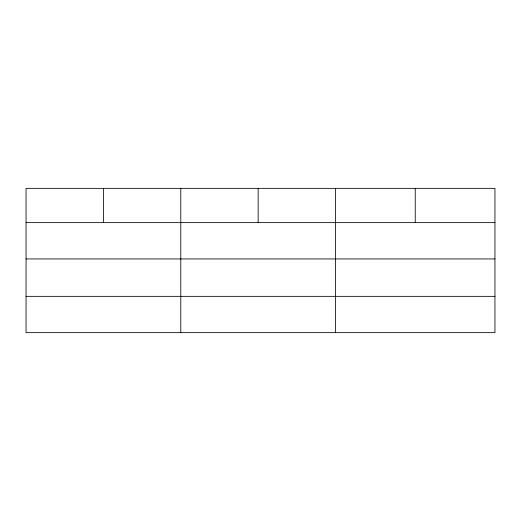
<?xml version="1.0" encoding="UTF-8"?>
<svg xmlns="http://www.w3.org/2000/svg" width="521" height="521" viewBox="0 0 521 521"><rect width="100%" height="100%" fill="white"/><g stroke="black" fill="none" stroke-linecap="round" stroke-linejoin="round"><path stroke-width="0.78" d="M494.95 258.937L494.95 188.348L26.05 188.348L26.05 332.652L494.95 332.652L494.95 258.937L26.05 258.937M26.05 222.63L494.95 222.63M26.05 296.345L494.95 296.345M415.237 188.348L415.237 222.63M335.524 188.348L335.524 332.652M258.155 188.348L258.155 222.63M180.787 188.348L180.787 332.652M103.419 188.348L103.419 222.63"/></g></svg>
